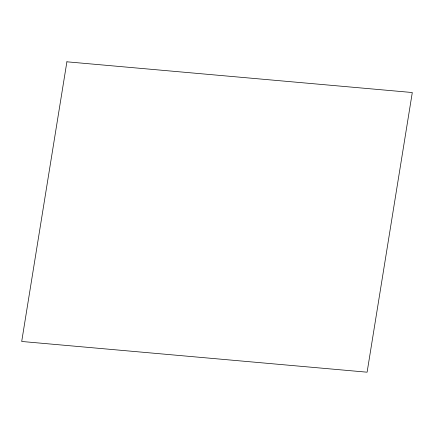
<?xml version="1.0" encoding="UTF-8"?>
<svg xmlns="http://www.w3.org/2000/svg" width="434" height="434" viewBox="0 0 434 434"><rect width="100%" height="100%" fill="white"/><g stroke="black" fill="none" stroke-linecap="round" stroke-linejoin="round"><path stroke-width="0.65" d="M66.896 61.807L21.7 341.471L367.104 372.193L412.3 92.529L66.896 61.807"/></g></svg>
